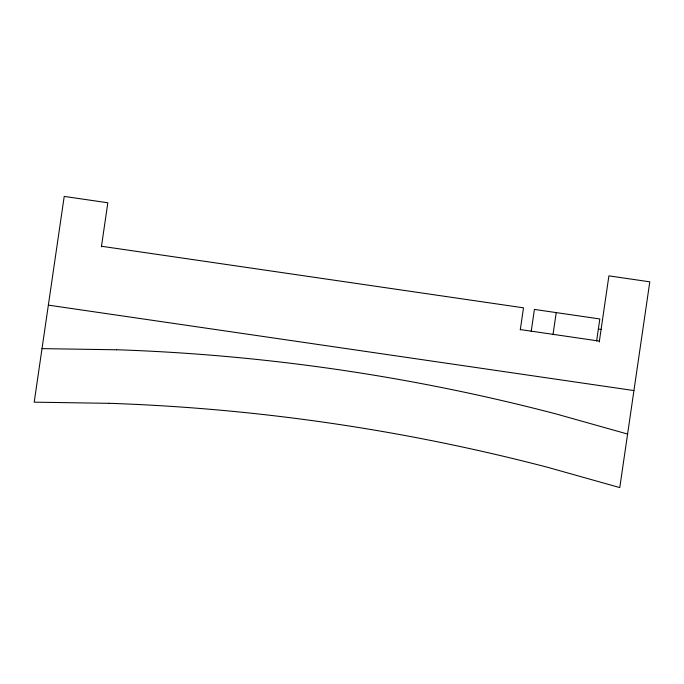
<?xml version="1.0" encoding="UTF-8"?>
<svg xmlns="http://www.w3.org/2000/svg" width="684" height="684" viewBox="0 0 684 684"><rect width="100%" height="100%" fill="white"/><g stroke="black" fill="none" stroke-linecap="round" stroke-linejoin="round"><path stroke-width="1.03" d="M101.403 246.864L107.833 202.772L64.219 196.411L34.2 402.166L108.782 403.329M520.285 329.876L523.499 307.826L101.489 246.257M531.194 331.466L534.409 309.416L599.834 318.958L596.619 341.008M553.005 334.647L556.22 312.597M599.252 342.034L608.905 275.866L649.8 281.834L619.781 487.589L547.969 467.403A1996.682 1990.799 8.3 0 0 108.79 403.286M42.015 348.626L116.596 349.789M598.372 329.013L601.099 329.414M520.327 329.568L599.389 341.102M48.359 305.132L633.94 390.564M627.596 434.049L555.784 413.863A1996.682 1990.799 8.3 0 0 116.596 349.746"/></g></svg>
